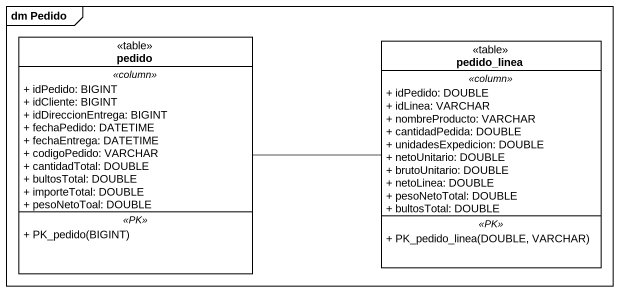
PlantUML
@startuml
mainframe dm Pedido
hide circle
hide empty members
skinparam classAttributeIconSize 0
class pedido <<table>> {
  .. <<column>> ..
  + idPedido: BIGINT
  + idCliente: BIGINT
  + idDireccionEntrega: BIGINT
  + fechaPedido: DATETIME
  + fechaEntrega: DATETIME
  + codigoPedido: VARCHAR
  + cantidadTotal: DOUBLE
  + bultosTotal: DOUBLE
  + importeTotal: DOUBLE
  + pesoNetoToal: DOUBLE
  .. <<PK>> ..
  + PK_pedido(BIGINT)
}
class pedido_linea <<table>> {
  .. <<column>> ..
  + idPedido: DOUBLE
  + idLinea: VARCHAR
  + nombreProducto: VARCHAR
  + cantidadPedida: DOUBLE
  + unidadesExpedicion: DOUBLE
  + netoUnitario: DOUBLE
  + brutoUnitario: DOUBLE
  + netoLinea: DOUBLE
  + pesoNetoTotal: DOUBLE
  + bultosTotal: DOUBLE
  .. <<PK>> ..
  + PK_pedido_linea(DOUBLE, VARCHAR)
}
pedido -right- pedido_linea
@enduml
